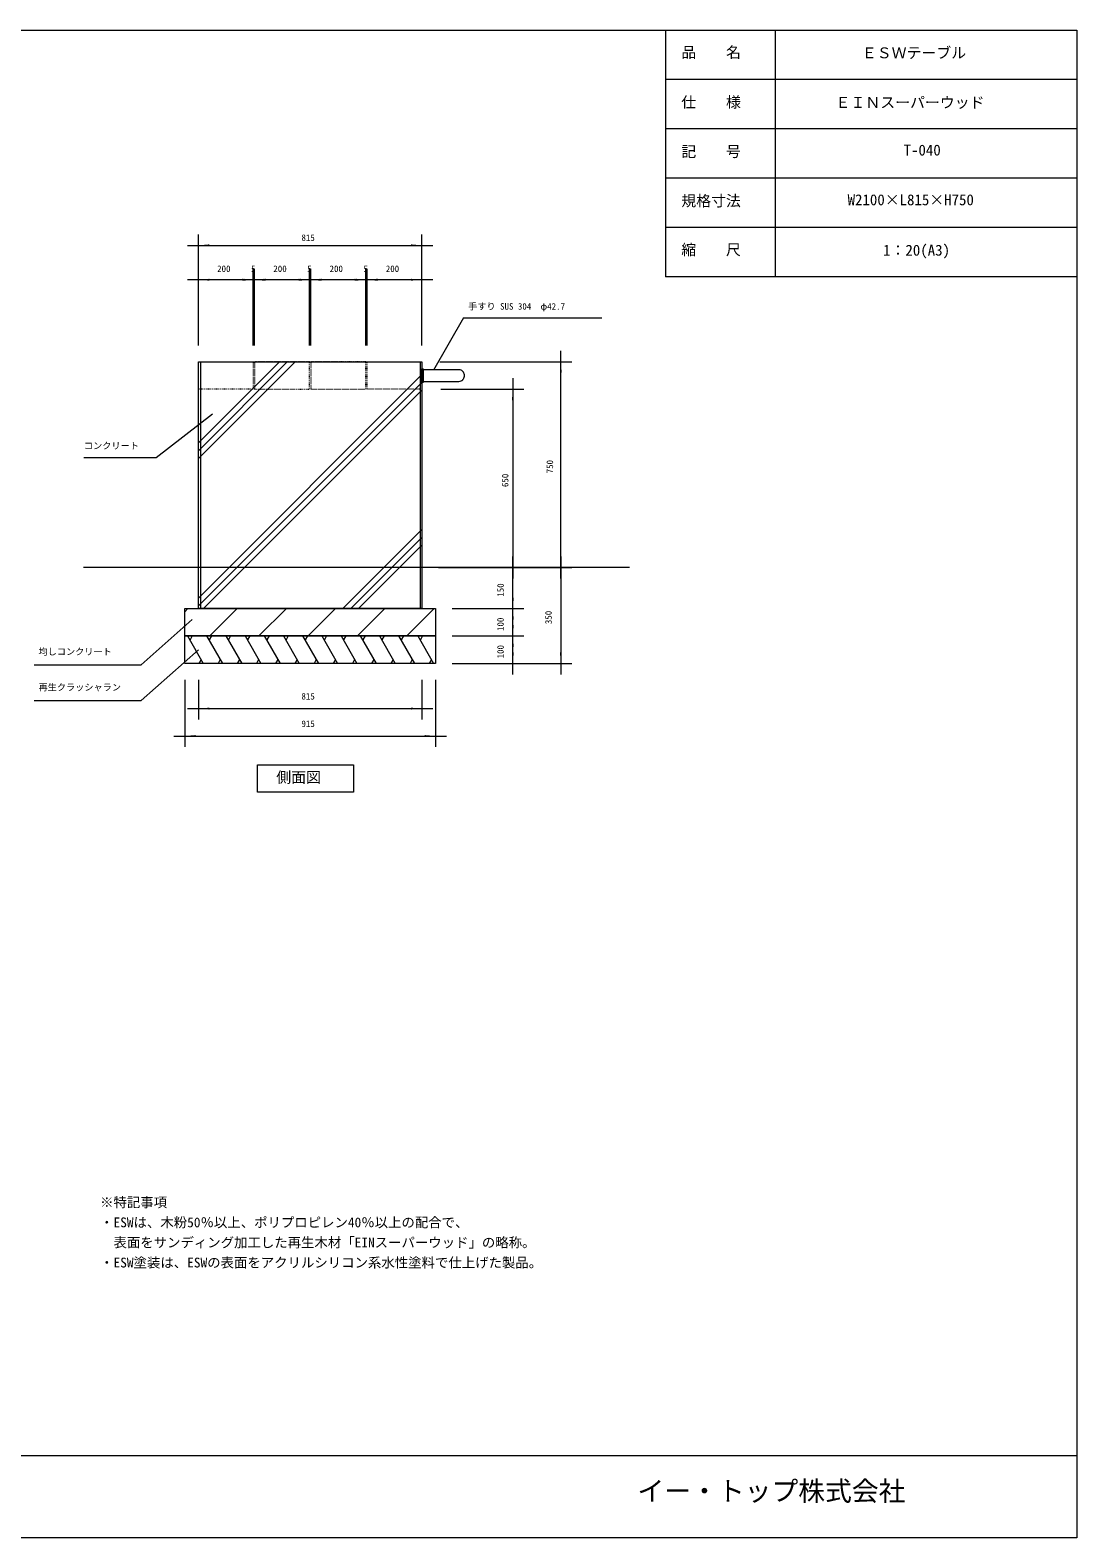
# Model space of a CAD drawing. Units: millimetres, scale not verified. Extents: x -3900 to 3900, y -2750 to 2750.
# Drawn here: x 83 to 3900, y -2750 to 2750 of the extents above; entities that cross this region are included whole.
import ezdxf
from ezdxf.enums import TextEntityAlignment as Align

# ---------------------------------------------------------------- set-up
doc = ezdxf.new("R2010")
doc.units = ezdxf.units.MM
doc.header["$LTSCALE"] = 20
doc.linetypes.add('USER5', pattern=[0.208282, 0.069427, -0.138855])
doc.layers.add('0-0_0', color=30, linetype='Continuous', lineweight=18)
doc.layers.add('0-1_____', color=2, linetype='Continuous', lineweight=18)
doc.styles.add('ＭＳ ゴシック', font='')
doc.styles.get('ＭＳ ゴシック').set_extended_font_data('MS Gothic')

# ---------------------------------------------------------------- blocks, each defined once
blk = doc.blocks.new('X2')
at = {"layer": '0-0_0'}
for p, q in [((638.5, 638.5), (650, 650)), ((729.61, 550), (829.61, 650)), ((909.21, 550), (1009.21, 650)), ((1088.82, 550), (1188.82, 650)), ((1268.42, 550), (1368.42, 650)), ((1448.03, 550), (1548.03, 650))]:
    blk.add_line(p, q, dxfattribs=at)
blk = doc.blocks.new('X5')
at = {"layer": '0-0_0'}
for p, q in [((688.5, 1197.62), (1040.88, 1550)), ((688.5, 1254.19), (984.31, 1550)), ((688.5, 1225.9), (1012.6, 1550)), ((688.5, 688.5), (1503.5, 1503.5)), ((688.5, 660.22), (1503.5, 1475.22)), ((706.57, 650), (1503.5, 1446.93)), ((1215.69, 650), (1503.5, 937.81)), ((1243.97, 650), (1503.5, 909.53)), ((1272.25, 650), (1503.5, 881.25))]:
    blk.add_line(p, q, dxfattribs=at)

msp = doc.modelspace()

# ---------------------------------------------------------------- linework, layer by layer
at = {"layer": '0-1_____', "color": 30}
for p, q in [((2400, 2750), (2400, 1850)), ((2800, 2750), (2800, 1850)), ((3900, 2570), (2400, 2570)), ((3900, 2390), (2400, 2390)), ((3900, 2210), (2400, 2210)), ((3900, 2030), (2400, 2030)), ((3900, 1850), (2400, 1850)), ((1660.89, 1474.7), (1661.08, 1474.9)), ((1661.08, 1474.9), (1661.47, 1475.32)), ((656.94, 540), (714.67, 440)), ((674.44, 540), (666.36, 526)), ((726.94, 540), (784.67, 440)), ((744.44, 540), (736.36, 526)), ((796.94, 540), (854.67, 440)), ((814.44, 540), (806.36, 526)), ((866.94, 540), (924.67, 440)), ((884.44, 540), (876.36, 526)), ((936.94, 540), (994.67, 440)), ((954.44, 540), (946.36, 526)), ((1006.94, 540), (1064.67, 440)), ((1024.44, 540), (1016.36, 526)), ((1076.94, 540), (1134.67, 440)), ((1094.44, 540), (1086.36, 526)), ((1146.94, 540), (1204.67, 440)), ((1164.44, 540), (1156.36, 526)), ((1216.94, 540), (1274.67, 440)), ((1234.44, 540), (1226.36, 526)), ((1286.94, 540), (1344.67, 440)), ((1304.44, 540), (1296.36, 526)), ((1356.94, 540), (1414.67, 440)), ((1374.44, 540), (1366.36, 526)), ((1426.94, 540), (1484.67, 440)), ((1444.44, 540), (1436.36, 526)), ((1496.94, 540), (1554.67, 440)), ((1514.44, 540), (1506.36, 526)), ((706.59, 454), (698.51, 440)), ((776.59, 454), (768.51, 440)), ((846.59, 454), (838.51, 440)), ((916.59, 454), (908.51, 440)), ((986.59, 454), (978.51, 440)), ((1056.59, 454), (1048.51, 440)), ((1126.59, 454), (1118.51, 440)), ((1196.59, 454), (1188.51, 440)), ((1266.59, 454), (1258.51, 440)), ((1336.59, 454), (1328.51, 440)), ((1406.59, 454), (1398.51, 440)), ((1476.59, 454), (1468.51, 440)), ((1546.59, 454), (1538.51, 440)), ((-3900, -2450), (3900, -2450))]:
    msp.add_line(p, q, dxfattribs=at)
at = {"layer": '0-1_____'}
for p, q in [((696.94, 1660), (696.94, 2005)), ((1511.94, 1600), (1511.94, 2005)), ((656.94, 1965), (696.94, 1965)), ((696.94, 1965), (1511.94, 1965)), ((1511.94, 1965), (1551.94, 1965)), ((696.94, 1600), (696.94, 1879.55)), ((896.94, 1600), (896.94, 1879.55)), ((896.94, 1600), (896.94, 1879.55)), ((901.94, 1600), (901.94, 1879.55)), ((901.94, 1600), (901.94, 1879.55)), ((1101.94, 1600), (1101.94, 1879.55)), ((1101.94, 1600), (1101.94, 1879.55)), ((1106.94, 1600), (1106.94, 1879.55)), ((1106.94, 1600), (1106.94, 1879.55)), ((1306.94, 1600), (1306.94, 1879.55)), ((1306.94, 1600), (1306.94, 1879.55)), ((1311.94, 1600), (1311.94, 1879.55)), ((1311.94, 1600), (1311.94, 1879.55)), ((1511.94, 1600), (1511.94, 1879.55)), ((696.94, 1839.55), (656.94, 1839.55)), ((896.94, 1839.55), (696.94, 1839.55)), ((896.94, 1839.55), (856.94, 1839.55)), ((901.94, 1839.55), (861.94, 1839.55)), ((936.94, 1839.55), (896.94, 1839.55)), ((901.94, 1839.55), (896.94, 1839.55)), ((1101.94, 1839.55), (901.94, 1839.55)), ((941.94, 1839.55), (901.94, 1839.55)), ((1101.94, 1839.55), (1061.94, 1839.55)), ((1106.94, 1839.55), (1066.94, 1839.55)), ((1141.94, 1839.55), (1101.94, 1839.55)), ((1106.94, 1839.55), (1101.94, 1839.55)), ((1306.94, 1839.55), (1106.94, 1839.55)), ((1146.94, 1839.55), (1106.94, 1839.55)), ((1306.94, 1839.55), (1266.94, 1839.55)), ((1311.94, 1839.55), (1271.94, 1839.55)), ((1346.94, 1839.55), (1306.94, 1839.55)), ((1311.94, 1839.55), (1306.94, 1839.55)), ((1511.94, 1839.55), (1311.94, 1839.55)), ((1351.94, 1839.55), (1311.94, 1839.55)), ((1551.94, 1839.55), (1511.94, 1839.55)), ((1663.44, 1700), (1553.74, 1510)), ((1663.44, 1700), (2168.44, 1700)), ((1576.94, 1540), (2058.44, 1540)), ((2018.44, 1540), (2018.44, 1580)), ((2018.44, 790), (2018.44, 1540)), ((1580.94, 1440), (1883.44, 1440)), ((1843.44, 1480), (1843.44, 1440)), ((1843.44, 1440), (1843.44, 790)), ((1843.44, 790), (1843.44, 830)), ((2018.44, 830), (2018.44, 790)), ((1571.94, 790), (1883.44, 790)), ((1571.94, 790), (2058.44, 790)), ((1571.94, 790), (1883.44, 790)), ((1771.94, 790), (2058.44, 790)), ((1843.44, 790), (1843.44, 750)), ((1843.44, 640), (1843.44, 790)), ((2018.44, 750), (2018.44, 790)), ((2018.44, 790), (2018.44, 440)), ((1843.38, 640), (1843.38, 680)), ((1621.94, 640), (1883.44, 640)), ((1621.94, 640), (1883.38, 640)), ((1843.38, 540), (1843.38, 640)), ((1843.44, 600), (1843.44, 640)), ((1843.44, 540), (1843.44, 580)), ((1621.94, 540), (1883.44, 540)), ((1621.94, 540), (1883.38, 540)), ((1843.38, 500), (1843.38, 540)), ((1843.44, 440), (1843.44, 540)), ((1621.94, 440), (1883.44, 440)), ((1771.94, 440), (2058.44, 440)), ((1843.44, 400), (1843.44, 440)), ((2018.44, 440), (2018.44, 400)), ((646.94, 380), (646.94, 135)), ((696.94, 380), (696.94, 235)), ((1511.94, 380), (1511.94, 235)), ((1561.94, 380), (1561.94, 135)), ((656.94, 275), (696.94, 275)), ((696.94, 275), (1511.94, 275)), ((1511.94, 275), (1551.94, 275)), ((606.94, 175), (646.94, 175)), ((646.94, 175), (1561.94, 175)), ((1561.94, 175), (1601.94, 175))]:
    msp.add_line(p, q, dxfattribs=at)
at = {"layer": '0-1_____', "color": 1}
for p, q in [((703.94, 1540), (703.94, 640)), ((1504.94, 1540), (1504.94, 640))]:
    msp.add_line(p, q, dxfattribs=at)
at = {"layer": '0-1_____', "color": 4}
msp.add_line((2268.44, 790), (278.44, 790), dxfattribs=at)
at = {"layer": '0-1_____', "color": 30}
for points in [[(-3900, 2750), (3900, 2750), (3900, -2750), (-3900, -2750)], [(696.94, 640), (696.94, 1540), (1511.94, 1540), (1511.94, 640)], [(1511.94, 1515), (1516.94, 1515), (1516.94, 1465), (1511.94, 1465)], [(646.94, 540), (1561.94, 540), (1561.94, 440), (646.94, 440)], [(911.99, 70), (1261.99, 70), (1261.99, -30), (911.99, -30)]]:
    msp.add_lwpolyline(points, close=True, dxfattribs=at)
at = {"layer": '0-1_____', "color": 30, "linetype": 'USER5'}
for points in [[(696.94, 1540), (896.94, 1540), (896.94, 1440), (696.94, 1440)], [(1101.94, 1540), (901.94, 1540), (901.94, 1440), (1101.94, 1440)], [(1306.94, 1540), (1106.94, 1540), (1106.94, 1440), (1306.94, 1440)], [(1311.94, 1440), (1311.94, 1540), (1511.94, 1540), (1511.94, 1440)]]:
    msp.add_lwpolyline(points, close=True, dxfattribs=at)
at = {"layer": '0-1_____', "color": 30}
for points in [[(1646.94, 1511.35), (1622.58, 1511.35), (1516.94, 1511.35), (1516.94, 1468.65), (1622.58, 1468.65), (1646.94, 1468.65)], [(1661.47, 1504.68), (1661.08, 1505.1), (1660.89, 1505.3)], [(1666.83, 1487.59), (1666.88, 1488.4), (1666.88, 1490), (1666.88, 1491.6), (1666.83, 1492.41)]]:
    msp.add_lwpolyline(points, dxfattribs=at)
at = {"layer": '0-1_____'}
for points in [[(279.43, 1191.01), (543.44, 1191.01), (748.44, 1350)], [(98.44, 435), (488.44, 435), (674.44, 600.04)], [(98.44, 305), (488.44, 305), (696.94, 490)]]:
    msp.add_lwpolyline(points, dxfattribs=at)
at = {"layer": '0-1_____', "color": 3}
msp.add_lwpolyline([(646.94, 640), (1561.94, 640), (1561.94, 540), (646.94, 540)], close=True, dxfattribs=at)
at = {"layer": '0-1_____', "color": 30}
for centre, radius, start, end in [((1646.94, 1492.24), 19.11, 43.12916, 90), ((1646.87, 1488.99), 20, 316.86968, 355.96936), ((1646.88, 1491.01), 20, 4.02184, 43.1307), ((1646.94, 1487.76), 19.11, 270, 316.87039)]:
    msp.add_arc(centre, radius, start, end, dxfattribs=at)
at = {"layer": '0-1_____'}
for points in [[(696.94, 1965), (736.94, 1968.5), (736.94, 1961.5)], [(1511.94, 1965), (1471.94, 1961.5), (1471.94, 1968.5)], [(696.94, 1839.55), (736.94, 1843.05), (736.94, 1836.06)], [(896.94, 1839.55), (856.94, 1836.06), (856.94, 1843.05)], [(901.94, 1839.55), (861.94, 1836.06), (861.94, 1843.05)], [(896.94, 1839.55), (936.94, 1843.05), (936.94, 1836.06)], [(901.94, 1839.55), (941.94, 1843.05), (941.94, 1836.06)], [(1101.94, 1839.55), (1061.94, 1836.06), (1061.94, 1843.05)], [(1106.94, 1839.55), (1066.94, 1836.06), (1066.94, 1843.05)], [(1101.94, 1839.55), (1141.94, 1843.05), (1141.94, 1836.06)], [(1106.94, 1839.55), (1146.94, 1843.05), (1146.94, 1836.06)], [(1306.94, 1839.55), (1266.94, 1836.06), (1266.94, 1843.05)], [(1311.94, 1839.55), (1271.94, 1836.06), (1271.94, 1843.05)], [(1306.94, 1839.55), (1346.94, 1843.05), (1346.94, 1836.06)], [(1311.94, 1839.55), (1351.94, 1843.05), (1351.94, 1836.06)], [(1511.94, 1839.55), (1471.94, 1836.06), (1471.94, 1843.05)], [(2018.44, 1540), (2021.94, 1500), (2014.94, 1500)], [(1843.44, 1440), (1846.94, 1400), (1839.94, 1400)], [(1843.44, 790), (1839.94, 830), (1846.94, 830)], [(2018.44, 790), (2014.94, 830), (2021.94, 830)], [(1843.44, 790), (1846.94, 750), (1839.94, 750)], [(2018.44, 790), (2021.94, 750), (2014.94, 750)], [(1843.44, 640), (1839.94, 680), (1846.94, 680)], [(1843.38, 640), (1846.88, 600), (1839.88, 600)], [(1843.38, 540), (1839.88, 580), (1846.88, 580)], [(1843.44, 540), (1846.94, 500), (1839.94, 500)], [(1843.44, 440), (1839.94, 480), (1846.94, 480)], [(2018.44, 440), (2014.94, 480), (2021.94, 480)], [(696.94, 275), (736.94, 278.5), (736.94, 271.5)], [(1511.94, 275), (1471.94, 271.5), (1471.94, 278.5)], [(646.94, 175), (686.94, 178.5), (686.94, 171.5)], [(1561.94, 175), (1521.94, 171.5), (1521.94, 178.5)]]:
    msp.add_solid(points, dxfattribs=at)

# ---------------------------------------------------------------- block references
for name in ['X5', 'X2']:
    msp.add_blockref(name, (8.44, -10), dxfattribs=at)

# ---------------------------------------------------------------- texts
at = {"layer": '0-1_____', "color": 7, "style": 'ＭＳ ゴシック'}
for s, height, p in [('品\u3000\u3000名', 39.81, (2457.74, 2637.38)), ('ＥＳＷテーブル', 39.81, (3116.17, 2635.44)), ('仕\u3000\u3000様', 39.81, (2457.74, 2455.44)), ('ＥＩＮスーパーウッド', 39.81, (3020.36, 2454.5)), ('記\u3000\u3000号', 39.81, (2457.74, 2275.44)), ('T-040', 39.81, (3268.35, 2280.65)), ('規格寸法', 39.81, (2457.74, 2095.44)), ('W2100×L815×H750', 39.81, (3064.2, 2099.32)), ('815', 23.88, (1072.69, 1973.93)), ('縮\u3000\u3000尺', 39.81, (2457.74, 1917.38)), ('1：20(A3)', 39.81, (3193.61, 1915.44)), ('200', 23.88, (765.19, 1860.48)), ('5', 23.88, (888.86, 1860.48)), ('200', 23.88, (970.19, 1860.48)), ('5', 23.88, (1093.86, 1860.48)), ('200', 23.88, (1175.19, 1860.48)), ('5', 23.88, (1298.86, 1860.48)), ('200', 23.88, (1380.19, 1860.48)), ('手すり SUS 304\u3000φ42.7', 23.88, (1680.44, 1723.12)), ('コンクリート', 23.88, (279.43, 1214.72)), ('均しコンクリート', 23.88, (113.77, 463.65)), ('再生クラッシャラン', 23.88, (113.77, 333.65)), ('815', 23.88, (1072.69, 300.93)), ('915', 23.88, (1072.69, 200.93)), ('側面図', 39.81, (980.9, -7.24)), ('※特記事項', 35.82, (338.44, -1554.61)), ('・ESWは、木粉50％以上、ポリプロピレン40％以上の配合で、', 35.82, (338.44, -1627.91)), ('  表面をサンディング加工した再生木材「EINスーパーウッド」の略称。', 35.82, (338.44, -1701.21)), ('・ESW塗装は、ESWの表面をアクリルシリコン系水性塗料で仕上げた製品。', 35.82, (338.44, -1774.5)), ('イー・トップ株式会社', 71.65, (2297.78, -2636.38))]:
    msp.add_text(s, height=height, dxfattribs=at).set_placement(p, align=Align.BOTTOM_LEFT)
for s, p in [('750', (1997.51, 1133.25)), ('650', (1834.51, 1083.25)), ('150', (1817.51, 683.25)), ('100', (1817.46, 558.25)), ('350', (1992.51, 583.25)), ('100', (1817.51, 458.25))]:
    msp.add_text(s, height=23.88, rotation=90, dxfattribs=at).set_placement(p, align=Align.BOTTOM_LEFT)

doc.saveas('drawing.dxf')
